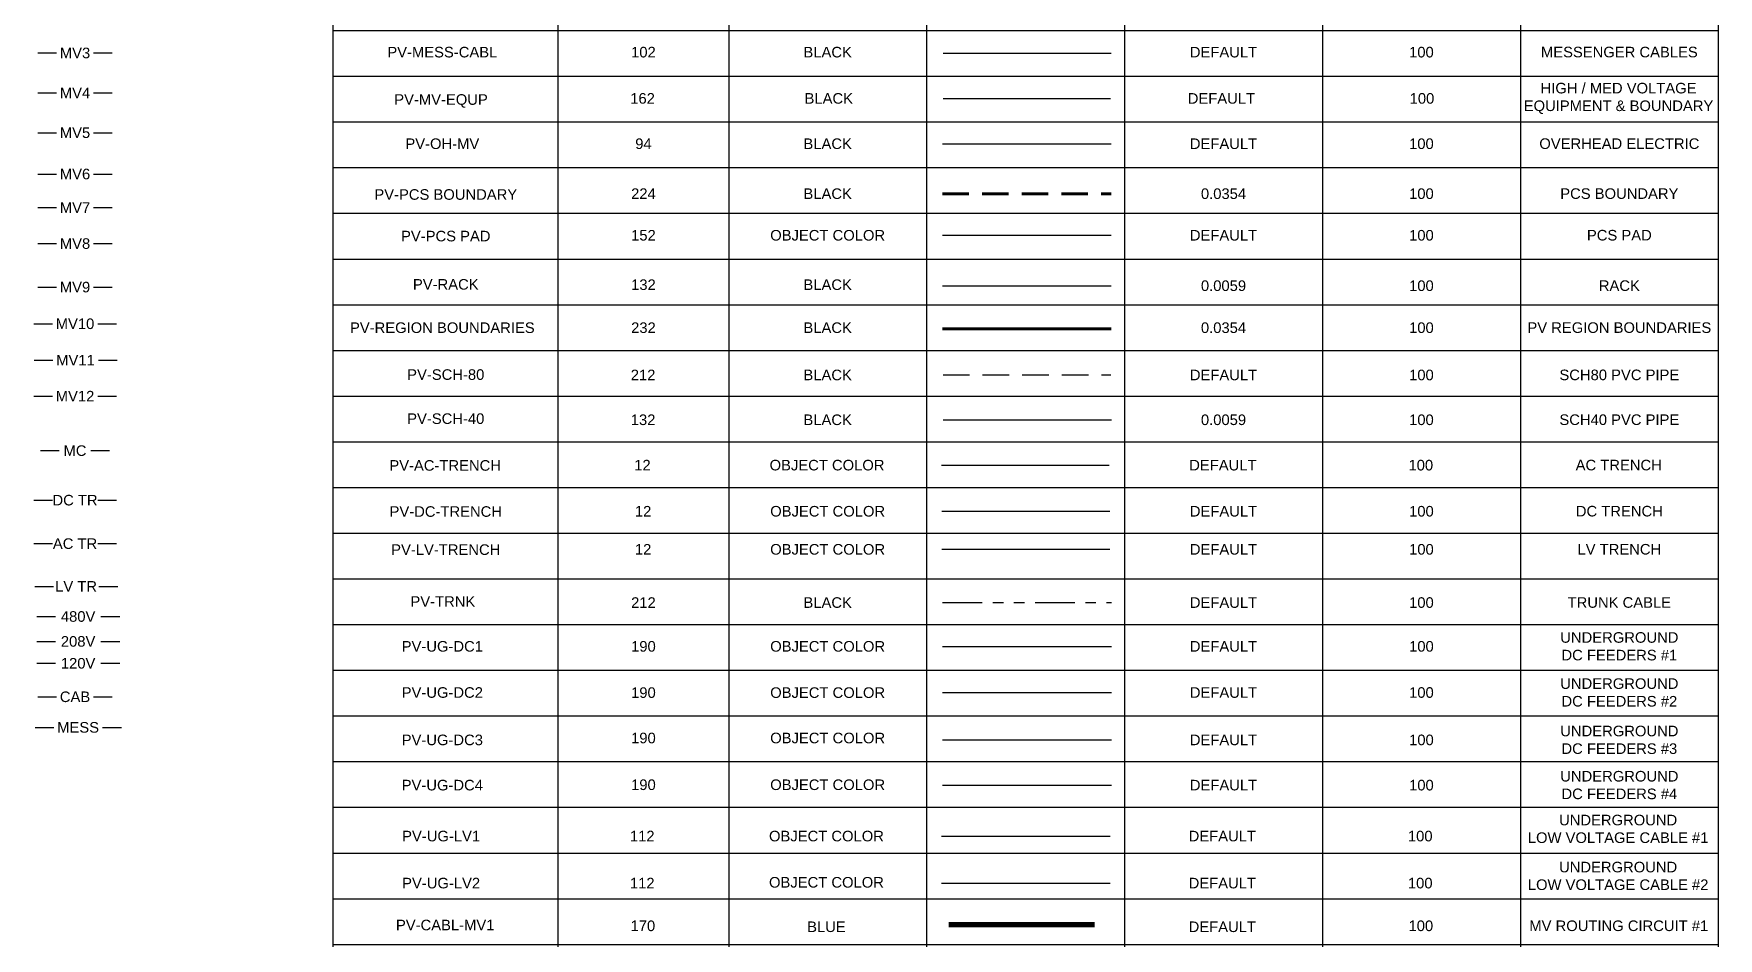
# Model space of a CAD drawing. Header units: feet. Extents: x -21 to 1000, y -35 to 71.
# Drawn here: x -20.72 to -4.79, y -25.9 to -17.35 of the extents above; entities that cross this region are included whole.
import ezdxf
from ezdxf.enums import TextEntityAlignment as Align
from ezdxf.lldxf.tags import DXFTag

# ---------------------------------------------------------------- set-up
doc = ezdxf.new("R2010")
doc.units = ezdxf.units.FT
doc.header["$MEASUREMENT"] = 0
for name, pattern in [('DASHED2', [0.375, 0.25, -0.125]), ('HIDDEN', [0.375, 0.25, -0.125]), ('PHANTOM2', [1.25, 0.625, -0.125, 0.125, -0.125, 0.125, -0.125]), ('PHANTOM4', [0.6875, 0.3125, 0.0625, -0.0625, 0.0625, -0.0625, 0.0625, -0.0625])]:
    doc.linetypes.add(name, pattern=pattern)
for name, color, linetype in [('PV-AC-TRENCH', 12, 'ACTR'), ('PV-CABL-MV1', 170, 'MV ROUTING #1'), ('PV-DC-TRENCH', 12, 'DCTR'), ('PV-LV-TRENCH', 12, 'LVTR'), ('PV-MESS-CABL', 102, 'MESSENGER'), ('PV-MV-EQUIP', 162, 'Continuous'), ('PV-OH-MV', 94, 'OVERHEAD'), ('PV-PCS-PAD', 152, 'Continuous'), ('PV-RACK', 132, 'Continuous'), ('PV-SCH-40', 132, 'Continuous'), ('PV-SCH80', 212, 'HIDDEN'), ('PV-TRNK', 212, 'PHANTOM4'), ('PV-UG-DC1', 190, 'UGDC1'), ('PV-UG-DC2', 190, 'UGDC2'), ('PV-UG-DC3', 190, 'UGDC3'), ('PV-UG-DC4', 190, 'UGDC4'), ('PV-UG-LV1', 122, 'UGLV1'), ('PV-UG-LV2', 122, 'UGLV2')]:
    doc.layers.add(name, color=color, linetype=linetype)
doc.layers.add('PV-PCS BOUNDARY', color=224, linetype='DASHED2', lineweight=90)
doc.layers.add('PV-REGION BOUNDARIES', color=232, linetype='Continuous', lineweight=90)
doc.styles.add('NEI-A', font='arial.ttf')
tags = doc.linetypes.add('ACTR', pattern='A,0.176989,-0.00441,["AC TR",NEI-A,S=0.1,R=0,X=0,Y=-0.05],-0.425798,0.176989', length=0.784186).pattern_tags.tags
tags[6] = DXFTag(74, 10)
tags = doc.linetypes.add('DCTR', pattern='A,0.176989,-0.000454,["DC TR",NEI-A,S=0.1,R=0,X=0,Y=-0.05],-0.429755,0.176989', length=0.784187).pattern_tags.tags
tags[6] = DXFTag(74, 10)
tags = doc.linetypes.add('FIBER', pattern='A,0.376989,-0.053001,["FO",NEI-A,S=0.1,R=0,X=0,Y=-0.05],-0.246999,0.376989', length=1.053978).pattern_tags.tags
tags[6] = DXFTag(74, 10)
tags = doc.linetypes.add('G1', pattern='A,0.176989,-0.056821,["G1",NEI-A,S=0.1,R=0,X=0,Y=-0.05],-0.243179,0.176989', length=0.653978).pattern_tags.tags
tags[6] = DXFTag(74, 10)
tags = doc.linetypes.add('LVTR', pattern='A,0.176989,-0.015904,["LV TR",NEI-A,S=0.1,R=0,X=0,Y=-0.05],-0.414304,0.176989', length=0.784186).pattern_tags.tags
tags[6] = DXFTag(74, 10)
tags = doc.linetypes.add('MESSENGER', pattern='A,0.176989,-0.031547,["MESS",NEI-A,S=0.1,R=0,X=0,Y=-0.05],-0.429956,0.176989', length=0.815481).pattern_tags.tags
tags[6] = DXFTag(74, 10)
tags = doc.linetypes.add('MV ROUTING #1', pattern='A,1,-0.25,0,0.1,-0.25,["MV1",NEI-A,S=0.5,R=0,X=0,Y=-0.2],-1.5', length=3.1).pattern_tags.tags
tags[12] = DXFTag(74, 10)
tags = doc.linetypes.add('OVERHEAD', pattern='A,0.226989,-0.048636,["OHE",NEI-A,S=0.1,R=0,X=0,Y=-0.05],-0.351364,0.226989', length=0.853978).pattern_tags.tags
tags[6] = DXFTag(74, 10)
tags = doc.linetypes.add('UGDC1', pattern='A,0.176989,-0.035266,["DC1",NEI-A,S=0.1,R=0,X=0,Y=-0.05],-0.314734,0.176989', length=0.703978).pattern_tags.tags
tags[6] = DXFTag(74, 10)
tags = doc.linetypes.add('UGDC2', pattern='A,0.176989,-0.035266,["DC2",NEI-A,S=0.1,R=0,X=0,Y=-0.05],-0.314734,0.176989', length=0.703978).pattern_tags.tags
tags[6] = DXFTag(74, 10)
tags = doc.linetypes.add('UGDC3', pattern='A,0.176989,-0.035266,["DC3",NEI-A,S=0.1,R=0,X=0,Y=-0.05],-0.314734,0.176989', length=0.703978).pattern_tags.tags
tags[6] = DXFTag(74, 10)
tags = doc.linetypes.add('UGDC4', pattern='A,0.176989,-0.035266,["DC4",NEI-A,S=0.1,R=0,X=0,Y=-0.05],-0.314734,0.176989', length=0.703978).pattern_tags.tags
tags[6] = DXFTag(74, 10)
tags = doc.linetypes.add('UGLV1', pattern='A,0.176989,-0.050716,["LV1",NEI-A,S=0.1,R=0,X=0,Y=-0.05],-0.299284,0.176989', length=0.703978).pattern_tags.tags
tags[6] = DXFTag(74, 10)
tags = doc.linetypes.add('UGLV2', pattern='A,0.176989,-0.050716,["LV2",NEI-A,S=0.1,R=0,X=0,Y=-0.05],-0.299284,0.176989', length=0.703978).pattern_tags.tags
tags[6] = DXFTag(74, 10)

# ---------------------------------------------------------------- blocks, each defined once
blk = doc.blocks.new('*T188')
at = {"color": 0, "linetype": 'ByBlock', "lineweight": -2, "transparency": 16777216}
for p, q in [((0, 0), (13.101, 0)), ((0, 0), (0, -26.739)), ((13.101, 0), (13.101, -26.739)), ((0, -0.525), (13.101, -0.525)), ((2.127, -0.525), (2.127, -26.739)), ((3.743, -0.525), (3.743, -26.739)), ((5.615, -0.525), (5.615, -26.739)), ((7.486, -0.525), (7.486, -26.739)), ((9.358, -0.525), (9.358, -26.739)), ((11.23, -0.525), (11.23, -26.739)), ((0, -1.256), (13.101, -1.256)), ((0, -1.688), (13.101, -1.688)), ((0, -2.12), (13.101, -2.12)), ((0, -2.552), (13.101, -2.552)), ((0, -2.984), (13.101, -2.984)), ((0, -3.416), (13.101, -3.416)), ((0, -3.848), (13.101, -3.848)), ((0, -4.28), (13.101, -4.28)), ((0, -4.712), (13.101, -4.712)), ((0, -5.144), (13.101, -5.144)), ((0, -5.575), (13.101, -5.575)), ((0, -6.007), (13.101, -6.007)), ((0, -6.439), (13.101, -6.439)), ((0, -6.871), (13.101, -6.871)), ((0, -7.303), (13.101, -7.303)), ((0, -7.735), (13.101, -7.735)), ((0, -8.167), (13.101, -8.167)), ((0, -8.599), (13.101, -8.599)), ((0, -9.031), (13.101, -9.031)), ((0, -9.463), (13.101, -9.463)), ((0, -9.895), (13.101, -9.895)), ((0, -10.327), (13.101, -10.327)), ((0, -10.758), (13.101, -10.758)), ((0, -11.19), (13.101, -11.19)), ((0, -11.622), (13.101, -11.622)), ((0, -12.054), (13.101, -12.054)), ((0, -12.486), (13.101, -12.486)), ((0, -12.918), (13.101, -12.918)), ((0, -13.35), (13.101, -13.35)), ((0, -13.782), (13.101, -13.782)), ((0, -14.214), (13.101, -14.214)), ((0, -14.646), (13.101, -14.646)), ((0, -15.078), (13.101, -15.078)), ((0, -15.51), (13.101, -15.51)), ((0, -15.941), (13.101, -15.941)), ((0, -16.373), (13.101, -16.373)), ((0, -16.805), (13.101, -16.805)), ((0, -17.237), (13.101, -17.237)), ((0, -17.669), (13.101, -17.669)), ((0, -18.101), (13.101, -18.101)), ((0, -18.533), (13.101, -18.533)), ((0, -18.965), (13.101, -18.965)), ((0, -19.397), (13.101, -19.397)), ((0, -19.829), (13.101, -19.829)), ((0, -20.261), (13.101, -20.261)), ((0, -20.693), (13.101, -20.693)), ((0, -21.125), (13.101, -21.125)), ((0, -21.556), (13.101, -21.556)), ((0, -21.988), (13.101, -21.988)), ((0, -22.42), (13.101, -22.42)), ((0, -22.852), (13.101, -22.852)), ((0, -23.284), (13.101, -23.284)), ((0, -23.716), (13.101, -23.716)), ((0, -24.148), (13.101, -24.148)), ((0, -24.58), (13.101, -24.58)), ((0, -25.012), (13.101, -25.012)), ((0, -25.444), (13.101, -25.444)), ((0, -25.876), (13.101, -25.876)), ((0, -26.308), (13.101, -26.308)), ((0, -26.739), (13.101, -26.739))]:
    blk.add_line(p, q, dxfattribs=at)
at = {"color": 0, "transparency": 16777216, "attachment_point": 5, "style": 'NEI-A'}
for s, insert, char_height, width in [('PV ELECTRICAL', (6.551, -0.263), 0.2, 12.98132), ('LINE WEIGHT (IN.)', (8.422, -0.891), 0.15, 1.75162), ('LAYER NAME', (1.063, -0.891), 0.15, 2.00687), ('LAYER COLOR', (2.935, -0.891), 0.15, 1.49637), ('PLOT COLOR', (4.679, -0.891), 0.15, 1.75162), ('LINE TYPE', (6.551, -0.891), 0.15, 1.75162), ('SCREENING', (10.294, -0.891), 0.15, 1.75162), ('NOTES', (12.166, -0.891), 0.15, 1.75162)]:
    blk.add_mtext(s, dxfattribs=dict(at, insert=insert, char_height=char_height, width=width))

msp = doc.modelspace()

# ---------------------------------------------------------------- linework, layer by layer
at = {"layer": 'Defpoints', "linetype": 'Continuous'}
for p, q in [((-20.6852563, -17.5326043), (-20.5082675, -17.5326043)), ((-20.1582675, -17.5326043), (-19.9812787, -17.5326043)), ((-20.6852563, -17.9104268), (-20.5082675, -17.9104268)), ((-20.1582675, -17.9104268), (-19.9812787, -17.9104268)), ((-20.6852563, -18.2862311), (-20.5082675, -18.2862311)), ((-20.1582675, -18.2862311), (-19.9812787, -18.2862311)), ((-20.6852563, -18.6772103), (-20.5082675, -18.6772103)), ((-20.1582675, -18.6772103), (-19.9812787, -18.6772103)), ((-20.6852563, -18.9945269), (-20.5082675, -18.9945269)), ((-20.1582675, -18.9945269), (-19.9812787, -18.9945269)), ((-20.6852563, -19.3345089), (-20.5082675, -19.3345089)), ((-20.1582675, -19.3345089), (-19.9812787, -19.3345089)), ((-20.6852563, -19.7458871), (-20.5082675, -19.7458871)), ((-20.1582675, -19.7458871), (-19.9812787, -19.7458871)), ((-20.7241141, -20.0923142), (-20.5471254, -20.0923142)), ((-20.1169168, -20.0923142), (-19.9399281, -20.0923142)), ((-20.7195791, -20.4368367), (-20.5425903, -20.4368367)), ((-20.1123817, -20.4368367), (-19.935393, -20.4368367)), ((-20.7241141, -20.776826), (-20.5471254, -20.776826)), ((-20.1169168, -20.776826), (-19.9399281, -20.776826)), ((-20.6602563, -21.2918029), (-20.4832675, -21.2918029)), ((-20.1832675, -21.2918029), (-20.0062787, -21.2918029)), ((-20.6948515, -22.8594999), (-20.5178627, -22.8594999)), ((-20.0876542, -22.8594999), (-19.9106654, -22.8594999)), ((-20.6948515, -23.095112), (-20.5178627, -23.095112)), ((-20.0876542, -23.095112), (-19.9106654, -23.095112)), ((-20.6948515, -23.301991), (-20.5178627, -23.301991)), ((-20.0876542, -23.301991), (-19.9106654, -23.301991)), ((-20.6852563, -23.6186078), (-20.5082675, -23.6186078)), ((-20.1582675, -23.6186078), (-19.9812787, -23.6186078)), ((-20.7104945, -23.9076311), (-20.5335057, -23.9076311)), ((-20.0720021, -23.9076311), (-19.8950133, -23.9076311))]:
    msp.add_line(p, q, dxfattribs=at)
at = {"layer": 'Defpoints', "linetype": 'Continuous', "lineweight": -3}
for p, q in [((-20.7241141, -21.7599779), (-20.5471254, -21.7599779)), ((-20.1169168, -21.7599779), (-19.9399281, -21.7599779)), ((-20.7241141, -22.1707787), (-20.5471254, -22.1707787)), ((-20.1169168, -22.1707787), (-19.9399281, -22.1707787)), ((-20.714051, -22.5746997), (-20.5370622, -22.5746997)), ((-20.1068537, -22.5746997), (-19.9298649, -22.5746997))]:
    msp.add_line(p, q, dxfattribs=at)
at = {"layer": 'PV-AC-TRENCH'}
msp.add_line((-12.140657, -21.4289628), (-10.5528591, -21.4289628), dxfattribs=at)
at = {"layer": 'PV-CABL-MV1', "ltscale": 0.2, "const_width": 0.05, "flags": 128}
msp.add_lwpolyline([(-12.0729309, -25.7719309), (-10.6904998, -25.7721066)], dxfattribs=at)
at = {"layer": 'PV-DC-TRENCH'}
msp.add_line((-12.1348436, -21.8647788), (-10.5470457, -21.8647788), dxfattribs=at)
at = {"layer": 'PV-LV-TRENCH'}
msp.add_line((-12.1348436, -22.2247938), (-10.5470457, -22.2247938), dxfattribs=at)
at = {"layer": 'PV-MESS-CABL'}
msp.add_lwpolyline([(-10.533974, -17.5375295), (-12.1249086, -17.5375295)], dxfattribs=at)
at = {"layer": 'PV-MV-EQUIP'}
msp.add_line((-12.1251511, -17.9622553), (-10.5410812, -17.9622553), dxfattribs=at)
at = {"layer": 'PV-OH-MV'}
msp.add_lwpolyline([(-12.1308736, -18.3906541), (-10.5342996, -18.3906541)], dxfattribs=at)
at = {"layer": 'PV-PCS BOUNDARY'}
msp.add_lwpolyline([(-12.1308736, -18.8629595), (-10.5342996, -18.8629595)], dxfattribs=at)
at = {"layer": 'PV-PCS-PAD'}
msp.add_lwpolyline([(-12.1308736, -19.2561072), (-10.5342996, -19.2561072)], dxfattribs=at)
at = {"layer": 'PV-RACK'}
msp.add_lwpolyline([(-12.1308736, -19.7327875), (-10.5342996, -19.7327875)], dxfattribs=at)
at = {"layer": 'PV-REGION BOUNDARIES'}
msp.add_lwpolyline([(-12.1285343, -20.139684), (-10.5348662, -20.139684)], dxfattribs=at)
at = {"layer": 'PV-SCH-40'}
msp.add_line((-12.1253519, -21.0000296), (-10.5318905, -21.0000296), dxfattribs=at)
at = {"layer": 'PV-SCH80'}
msp.add_line((-12.1253519, -20.5764898), (-10.5371095, -20.5764898), dxfattribs=at)
at = {"layer": 'PV-TRNK'}
msp.add_lwpolyline([(-12.1289701, -22.7279277), (-10.5320858, -22.7279277)], dxfattribs=at)
at = {"layer": 'PV-UG-DC1'}
msp.add_lwpolyline([(-12.1289701, -23.1418881), (-10.5320858, -23.1418881)], dxfattribs=at)
at = {"layer": 'PV-UG-DC2'}
msp.add_lwpolyline([(-12.1289701, -23.5781362), (-10.5320858, -23.5781362)], dxfattribs=at)
at = {"layer": 'PV-UG-DC3'}
msp.add_lwpolyline([(-12.1289701, -24.0262093), (-10.5320858, -24.0262093)], dxfattribs=at)
msp.add_lwpolyline([(-12.1289701, -24.0262093), (-10.5320858, -24.0262093)], dxfattribs=at)
at = {"layer": 'PV-UG-DC4'}
msp.add_lwpolyline([(-12.1289701, -24.4536069), (-10.5320858, -24.4536069)], dxfattribs=at)
at = {"layer": 'PV-UG-LV1'}
msp.add_lwpolyline([(-12.140334, -24.9352812), (-10.5434497, -24.9352812)], dxfattribs=at)
at = {"layer": 'PV-UG-LV2'}
msp.add_lwpolyline([(-12.140334, -25.3797415), (-10.5434497, -25.3797415)], dxfattribs=at)

# ---------------------------------------------------------------- block references
msp.add_blockref('*T188', (-17.8951027, -5.2665636))

# ---------------------------------------------------------------- texts
at = {"layer": 'Defpoints', "linetype": 'G1', "style": 'NEI-A'}
for s, p in [('MV3', (-20.3332675, -17.5326043)), ('MV4', (-20.3332675, -17.9104268)), ('MV5', (-20.3332675, -18.2862311)), ('MV6', (-20.3332675, -18.6772103)), ('MV7', (-20.3332675, -18.9945269)), ('MV8', (-20.3332675, -19.3345089)), ('MV9', (-20.3332675, -19.7458871)), ('MV10', (-20.3332675, -20.0923142)), ('MV11', (-20.3287324, -20.4368367)), ('MV12', (-20.3332675, -20.776826)), ('MC', (-20.3332675, -21.2918029)), ('DC TR', (-20.3332675, -21.7599779)), ('AC TR', (-20.3332675, -22.1707787)), ('LV TR', (-20.3232044, -22.5746997)), ('480V', (-20.3040049, -22.8594999)), ('208V', (-20.3040049, -23.095112)), ('120V', (-20.3040049, -23.301991)), ('CAB', (-20.3332675, -23.6186078)), ('MESS', (-20.3040049, -23.9076311))]:
    msp.add_text(s, height=0.1, dxfattribs=at).set_placement(p, align=Align.MIDDLE_CENTER)
at = {"layer": 'PV-AC-TRENCH', "style": 'NEI-A'}
for s, p in [('PV-AC-TRENCH', (-16.833169, -21.4316608)), ('12', (-14.9671874, -21.4289628)), ('OBJECT COLOR', (-13.2218715, -21.4289628)), ('DEFAULT', (-9.4786358, -21.4289628)), ('100', (-7.607018, -21.4289628))]:
    msp.add_text(s, height=0.1, dxfattribs=at).set_placement(p, align=Align.MIDDLE_CENTER)
at = {"layer": 'PV-AC-TRENCH', "insert": (-5.7354002, -21.4289628), "char_height": 0.1, "attachment_point": 5, "style": 'NEI-A'}
msp.add_mtext('AC TRENCH', dxfattribs=at)
at = {"layer": 'PV-CABL-MV1', "style": 'NEI-A'}
for s, p in [('PV-CABL-MV1', (-16.8327553, -25.7759883)), ('170', (-14.9635897, -25.7833162))]:
    msp.add_text(s, height=0.1, dxfattribs=at).set_placement(p, align=Align.MIDDLE_CENTER)
at = {"layer": 'PV-CABL-MV1', "linetype": 'FIBER', "style": 'NEI-A'}
for s, p in [('BLUE', (-13.227422, -25.7924845)), ('DEFAULT', (-9.4841864, -25.7924845)), ('100', (-7.6066042, -25.7833162))]:
    msp.add_text(s, height=0.1, dxfattribs=at).set_placement(p, align=Align.MIDDLE_CENTER)
at = {"layer": 'PV-CABL-MV1', "linetype": 'FIBER', "insert": (-5.7349864, -25.7837823), "char_height": 0.1, "attachment_point": 5, "style": 'NEI-A'}
msp.add_mtext('MV ROUTING CIRCUIT #1', dxfattribs=at)
at = {"layer": 'PV-DC-TRENCH', "style": 'NEI-A'}
for s, p in [('PV-DC-TRENCH', (-16.8273557, -21.8674768)), ('12', (-14.9613741, -21.8647788)), ('OBJECT COLOR', (-13.2160581, -21.8647788)), ('DEFAULT', (-9.4728225, -21.8647788)), ('100', (-7.6012046, -21.8647788))]:
    msp.add_text(s, height=0.1, dxfattribs=at).set_placement(p, align=Align.MIDDLE_CENTER)
at = {"layer": 'PV-DC-TRENCH', "linetype": 'PHANTOM2', "insert": (-5.7295868, -21.8647788), "char_height": 0.1, "attachment_point": 5, "style": 'NEI-A'}
msp.add_mtext('DC TRENCH', dxfattribs=at)
at = {"layer": 'PV-LV-TRENCH', "style": 'NEI-A'}
for s, p in [('PV-LV-TRENCH', (-16.8273557, -22.2274917)), ('12', (-14.9613741, -22.2247938)), ('OBJECT COLOR', (-13.2160581, -22.2247938)), ('DEFAULT', (-9.4728225, -22.2247938)), ('100', (-7.6012046, -22.2247938))]:
    msp.add_text(s, height=0.1, dxfattribs=at).set_placement(p, align=Align.MIDDLE_CENTER)
at = {"layer": 'PV-LV-TRENCH', "linetype": 'PHANTOM2', "insert": (-5.7295868, -22.2247938), "char_height": 0.1, "attachment_point": 5, "style": 'NEI-A'}
msp.add_mtext('LV TRENCH', dxfattribs=at)
at = {"layer": 'PV-MESS-CABL', "style": 'NEI-A'}
for s, p in [('PV-MESS-CABL', (-16.8599106, -17.5249224)), ('102', (-14.9581901, -17.5249224)), ('BLACK', (-13.2160581, -17.5249224)), ('DEFAULT', (-9.4728225, -17.5249224)), ('100', (-7.6012046, -17.5249224))]:
    msp.add_text(s, height=0.1, dxfattribs=at).set_placement(p, align=Align.MIDDLE_CENTER)
at = {"layer": 'PV-MESS-CABL', "insert": (-5.7295868, -17.5249224), "char_height": 0.1, "attachment_point": 5, "style": 'NEI-A'}
msp.add_mtext('MESSENGER CABLES', dxfattribs=at)
at = {"layer": 'PV-MV-EQUIP', "style": 'NEI-A'}
for s, p in [('PV-MV-EQUP', (-16.872243, -17.9726793)), ('162', (-14.9662338, -17.9622553)), ('BLACK', (-13.2055915, -17.9622553)), ('DEFAULT', (-9.4925692, -17.9622553)), ('100', (-7.5959657, -17.9622553))]:
    msp.add_text(s, height=0.1, dxfattribs=at).set_placement(p, align=Align.MIDDLE_CENTER)
at = {"layer": 'PV-MV-EQUIP', "linetype": 'PHANTOM2', "insert": (-5.7373285, -17.9622553), "char_height": 0.1, "attachment_point": 5, "style": 'NEI-A'}
msp.add_mtext('HIGH / MED VOLTAGE\\PEQUIPMENT & BOUNDARY', dxfattribs=at)
at = {"layer": 'PV-OH-MV', "style": 'NEI-A'}
for s, p in [('PV-OH-MV', (-16.8599106, -18.3906541)), ('94', (-14.9581901, -18.3906541)), ('BLACK', (-13.2160581, -18.3906541)), ('DEFAULT', (-9.4728225, -18.3906541)), ('100', (-7.6012046, -18.3906541))]:
    msp.add_text(s, height=0.1, dxfattribs=at).set_placement(p, align=Align.MIDDLE_CENTER)
at = {"layer": 'PV-OH-MV', "insert": (-5.7295868, -18.3906541), "char_height": 0.1, "attachment_point": 5, "style": 'NEI-A'}
msp.add_mtext('OVERHEAD ELECTRIC', dxfattribs=at)
at = {"layer": 'PV-PCS BOUNDARY', "style": 'NEI-A'}
for s, p in [('PV-PCS BOUNDARY', (-16.8273557, -18.8705972)), ('224', (-14.9581901, -18.8629595)), ('BLACK', (-13.2160581, -18.8629595)), ('0.0354', (-9.4728225, -18.8629595)), ('100', (-7.6012046, -18.8629595))]:
    msp.add_text(s, height=0.1, dxfattribs=at).set_placement(p, align=Align.MIDDLE_CENTER)
at = {"layer": 'PV-PCS BOUNDARY', "insert": (-5.7295868, -18.8629595), "char_height": 0.1, "attachment_point": 5, "style": 'NEI-A'}
msp.add_mtext('PCS BOUNDARY', dxfattribs=at)
at = {"layer": 'PV-PCS-PAD', "style": 'NEI-A'}
for s, p in [('PV-PCS PAD', (-16.8273557, -19.2637449)), ('152', (-14.9581901, -19.2561072)), ('OBJECT COLOR', (-13.2160581, -19.2561072)), ('DEFAULT', (-9.4728225, -19.2561072)), ('100', (-7.6012046, -19.2561072))]:
    msp.add_text(s, height=0.1, dxfattribs=at).set_placement(p, align=Align.MIDDLE_CENTER)
at = {"layer": 'PV-PCS-PAD', "insert": (-5.7295868, -19.2561072), "char_height": 0.1, "attachment_point": 5, "style": 'NEI-A'}
msp.add_mtext('PCS PAD', dxfattribs=at)
at = {"layer": 'PV-RACK', "style": 'NEI-A'}
for s, p in [('PV-RACK', (-16.8273557, -19.7200433)), ('132', (-14.9581901, -19.7231749)), ('BLACK', (-13.2160581, -19.7231749)), ('0.0059', (-9.4728225, -19.7327875)), ('100', (-7.6012046, -19.7327875))]:
    msp.add_text(s, height=0.1, dxfattribs=at).set_placement(p, align=Align.MIDDLE_CENTER)
at = {"layer": 'PV-RACK', "insert": (-5.7295868, -19.7327875), "char_height": 0.1, "attachment_point": 5, "style": 'NEI-A'}
msp.add_mtext('RACK', dxfattribs=at)
at = {"layer": 'PV-REGION BOUNDARIES', "style": 'NEI-A'}
for s, p in [('PV-REGION BOUNDARIES', (-16.8599106, -20.1296376)), ('232', (-14.9581901, -20.1296376)), ('BLACK', (-13.2160581, -20.1296376)), ('0.0354', (-9.4728225, -20.1296376)), ('100', (-7.6012046, -20.1296376))]:
    msp.add_text(s, height=0.1, dxfattribs=at).set_placement(p, align=Align.MIDDLE_CENTER)
at = {"layer": 'PV-REGION BOUNDARIES', "insert": (-5.7295868, -20.1296376), "char_height": 0.1, "attachment_point": 5, "style": 'NEI-A'}
msp.add_mtext('PV REGION BOUNDARIES', dxfattribs=at)
at = {"layer": 'PV-SCH-40', "style": 'NEI-A'}
for s, p in [('PV-SCH-40', (-16.8273557, -20.9895068)), ('132', (-14.9613741, -21.0000296)), ('BLACK', (-13.2160581, -21.0000296)), ('0.0059', (-9.4728225, -21.0000296)), ('100', (-7.6012046, -21.0000296))]:
    msp.add_text(s, height=0.1, dxfattribs=at).set_placement(p, align=Align.MIDDLE_CENTER)
at = {"layer": 'PV-SCH-40', "linetype": 'PHANTOM2', "insert": (-5.7295868, -21.0000296), "char_height": 0.1, "attachment_point": 5, "style": 'NEI-A'}
msp.add_mtext('SCH40 PVC PIPE', dxfattribs=at)
at = {"layer": 'PV-SCH80', "style": 'NEI-A'}
for s, p in [('PV-SCH-80', (-16.8273557, -20.5728117)), ('212', (-14.9613741, -20.5764898)), ('BLACK', (-13.2160581, -20.5764898)), ('DEFAULT', (-9.4728225, -20.5764898)), ('100', (-7.6012046, -20.5764898))]:
    msp.add_text(s, height=0.1, dxfattribs=at).set_placement(p, align=Align.MIDDLE_CENTER)
at = {"layer": 'PV-SCH80', "linetype": 'PHANTOM2', "insert": (-5.7295868, -20.5764898), "char_height": 0.1, "width": 1.311837136, "attachment_point": 5, "style": 'NEI-A'}
msp.add_mtext('SCH80 PVC PIPE', dxfattribs=at)
at = {"layer": 'PV-TRNK', "style": 'NEI-A'}
for s, p in [('PV-TRNK', (-16.8547065, -22.7182183)), ('212', (-14.9581901, -22.7279277)), ('BLACK', (-13.2160581, -22.7279277)), ('DEFAULT', (-9.4728225, -22.7279277)), ('100', (-7.6012046, -22.7279277))]:
    msp.add_text(s, height=0.1, dxfattribs=at).set_placement(p, align=Align.MIDDLE_CENTER)
at = {"layer": 'PV-TRNK', "linetype": 'PHANTOM2', "insert": (-5.7295868, -22.7279277), "char_height": 0.1, "attachment_point": 5, "style": 'NEI-A'}
msp.add_mtext('TRUNK CABLE', dxfattribs=at)
at = {"layer": 'PV-UG-DC1', "style": 'NEI-A'}
for s, p in [('PV-UG-DC1', (-16.8599106, -23.1418881)), ('190', (-14.9581901, -23.1418881)), ('OBJECT COLOR', (-13.2160581, -23.1418881)), ('DEFAULT', (-9.4728225, -23.1418881)), ('100', (-7.6012046, -23.1418881))]:
    msp.add_text(s, height=0.1, dxfattribs=at).set_placement(p, align=Align.MIDDLE_CENTER)
at = {"layer": 'PV-UG-DC1', "linetype": 'PHANTOM2', "insert": (-5.7295868, -23.1418881), "char_height": 0.1, "attachment_point": 5, "style": 'NEI-A'}
msp.add_mtext('UNDERGROUND \\PDC FEEDERS #1', dxfattribs=at)
at = {"layer": 'PV-UG-DC2', "style": 'NEI-A'}
for s, p in [('PV-UG-DC2', (-16.8599106, -23.5781362)), ('190', (-14.9581901, -23.5791693)), ('OBJECT COLOR', (-13.2160581, -23.5791693)), ('DEFAULT', (-9.4728225, -23.5781362)), ('100', (-7.6012046, -23.5781362))]:
    msp.add_text(s, height=0.1, dxfattribs=at).set_placement(p, align=Align.MIDDLE_CENTER)
at = {"layer": 'PV-UG-DC2', "linetype": 'PHANTOM2', "insert": (-5.7295868, -23.5781362), "char_height": 0.1, "attachment_point": 5, "style": 'NEI-A'}
msp.add_mtext('UNDERGROUND \\PDC FEEDERS #2', dxfattribs=at)
at = {"layer": 'PV-UG-DC3', "style": 'NEI-A'}
for s, p in [('PV-UG-DC3', (-16.8599106, -24.0262093)), ('190', (-14.9581901, -24.0082224)), ('OBJECT COLOR', (-13.2160581, -24.0082224)), ('DEFAULT', (-9.4728225, -24.0262093)), ('100', (-7.6012046, -24.0262093))]:
    msp.add_text(s, height=0.1, dxfattribs=at).set_placement(p, align=Align.MIDDLE_CENTER)
at = {"layer": 'PV-UG-DC3', "linetype": 'PHANTOM2', "insert": (-5.7295868, -24.0262093), "char_height": 0.1, "attachment_point": 5, "style": 'NEI-A'}
msp.add_mtext('UNDERGROUND \\PDC FEEDERS #3', dxfattribs=at)
at = {"layer": 'PV-UG-DC4', "style": 'NEI-A'}
for s, p in [('PV-UG-DC4', (-16.8599106, -24.4536069)), ('190', (-14.9581901, -24.4500296)), ('OBJECT COLOR', (-13.2160581, -24.4500296)), ('DEFAULT', (-9.4728225, -24.4536069)), ('100', (-7.6012046, -24.4536069))]:
    msp.add_text(s, height=0.1, dxfattribs=at).set_placement(p, align=Align.MIDDLE_CENTER)
at = {"layer": 'PV-UG-DC4', "linetype": 'PHANTOM2', "insert": (-5.7295868, -24.4536069), "char_height": 0.1, "attachment_point": 5, "style": 'NEI-A'}
msp.add_mtext('UNDERGROUND \\PDC FEEDERS #4', dxfattribs=at)
at = {"layer": 'PV-UG-LV1', "style": 'NEI-A'}
for s, p in [('PV-UG-LV1', (-16.8712745, -24.9352812)), ('112', (-14.969554, -24.9352812)), ('OBJECT COLOR', (-13.227422, -24.9352812)), ('DEFAULT', (-9.4841864, -24.9352812)), ('100', (-7.6125685, -24.9352812))]:
    msp.add_text(s, height=0.1, dxfattribs=at).set_placement(p, align=Align.MIDDLE_CENTER)
at = {"layer": 'PV-UG-LV1', "linetype": 'PHANTOM2', "insert": (-5.7409507, -24.8678826), "char_height": 0.1, "attachment_point": 5, "style": 'NEI-A'}
msp.add_mtext('UNDERGROUND \\PLOW VOLTAGE CABLE #1', dxfattribs=at)
at = {"layer": 'PV-UG-LV2', "style": 'NEI-A'}
for s, p in [('PV-UG-LV2', (-16.8712745, -25.3797415)), ('112', (-14.969554, -25.3797415)), ('OBJECT COLOR', (-13.227422, -25.3722663)), ('100', (-7.6125685, -25.3797415)), ('DEFAULT', (-9.4841864, -25.3797415))]:
    msp.add_text(s, height=0.1, dxfattribs=at).set_placement(p, align=Align.MIDDLE_CENTER)
at = {"layer": 'PV-UG-LV2', "linetype": 'PHANTOM2', "insert": (-5.7409507, -25.3123429), "char_height": 0.1, "attachment_point": 5, "style": 'NEI-A'}
msp.add_mtext('UNDERGROUND \\PLOW VOLTAGE CABLE #2', dxfattribs=at)

doc.saveas('drawing.dxf')
